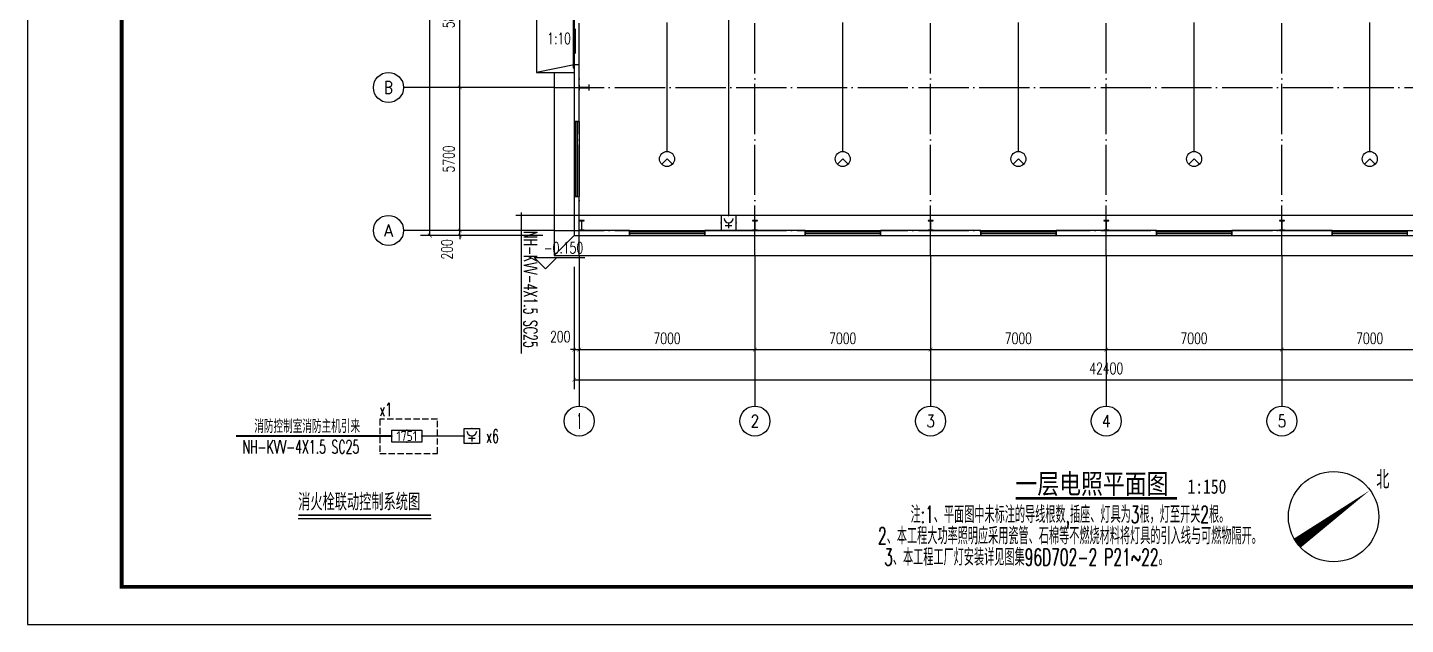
# Model space of a CAD drawing. Extents: x 33088 to 140010, y 13737 to 369010.
# Drawn here: x 33293 to 88197, y 212556 to 236352 of the extents above; entities that cross this region are included whole.
import ezdxf
from ezdxf.enums import TextEntityAlignment as Align

# ---------------------------------------------------------------- set-up
doc = ezdxf.new("R2010")
doc.units = 0
doc.header["$LTSCALE"] = 1000
doc.header["$MEASUREMENT"] = 0
for name, pattern in [('CONTINOUS', [0]), ('DASH', [0.35, 0.25, -0.1]), ('DOTE', [2.42, 2, -0.2, 0.02, -0.2])]:
    doc.linetypes.add(name, pattern=pattern)
doc.layers.get('0').update_dxf_attribs({"linetype": 'CONTINUOUS'})
doc.layers.get('DEFPOINTS').update_dxf_attribs({"linetype": 'CONTINUOUS'})
for name, color, linetype in [('AXIS', 3, 'CONTINUOUS'), ('AXIS_TEXT', 7, 'CONTINUOUS'), ('COLUMN', 99, 'CONTINUOUS'), ('DIM_ELEV', 3, 'CONTINUOUS'), ('DIM_SYMB', 3, 'CONTINUOUS'), ('DOTE', 1, 'DOTE'), ('DOTLN', 2, 'CONTINUOUS'), ('EQUIP-消防', 3, 'CONTINUOUS'), ('EQUIP-照明', 3, 'CONTINUOUS'), ('EQUIP-箱柜', 3, 'CONTINUOUS'), ('EQUIP_标注', 4, 'CONTINUOUS'), ('GROUND', 2, 'CONTINUOUS'), ('PUB_TEXT', 7, 'CONTINUOUS'), ('PUB_TITLE', 4, 'CONTINUOUS'), ('STAIR', 2, 'CONTINUOUS'), ('TEL_SYMB', 3, 'CONTINUOUS'), ('TEL_TEXT', 7, 'CONTINUOUS'), ('WALL', 9, 'CONTINUOUS'), ('WINDOW', 99, 'CONTINUOUS'), ('WIRE-照明', 1, 'CONTINUOUS')]:
    doc.layers.add(name, color=color, linetype=linetype)
doc.styles.add('_TCH_AXIS', font='COMPLEX', dxfattribs={"bigfont": 'GBCBIG'})
doc.styles.add('_TCH_DIM', font='SIMPLEX', dxfattribs={"bigfont": 'GBCBIG'})
doc.styles.add('_TCH_LABEL', font='COMPLEX', dxfattribs={"bigfont": 'GBCBIG'})
doc.styles.add('COMPLEX', font='COMPLEX')
doc.styles.add('DIM_FONT', font='SIMPLEX', dxfattribs={"width": 0.7, "bigfont": 'GBCBIG'})
doc.styles.get("Standard").update_dxf_attribs({"font": 'gbenor.shx', "bigfont": 'gbcbig.shx'})
doc.styles.add('STY53', font='COMPLEX', dxfattribs={"width": 0.6, "bigfont": 'HZTXT'})
doc.styles.add('新宋体', font='', dxfattribs={"width": 0.8})
doc.styles.get('新宋体').set_extended_font_data('NSimSun')
doc.dimstyles.new('DIMN150', dxfattribs={"dimscale": 1.5, "dimtxt": 300, "dimasz": 100, "dimexe": 250, "dimexo": 300, "dimgap": 150, "dimtad": 1, "dimdec": 0, "dimzin": 0, "dimtxsty": 'DIM_FONT', "dimblk": 'ARCHTICK', "dimcen": 0.09, "dimclrt": 7, "dimazin": 3, "dimtfac": 1, "dimtdec": 0, "dimtix": 1, "dimtmove": 0, "dimatfit": 3, "dimtolj": 1, "dimtzin": 0})

# ---------------------------------------------------------------- blocks, each defined once
blk = doc.blocks.new('_AXISO')
blk.add_circle((0, 0), 0.5)
at = {"layer": 'AXIS_TEXT', "style": 'COMPLEX', "width": 1.041667}
blk.add_attdef('A', text='', height=0.56, dxfattribs=at).set_placement((-0.25, -0.28), (0.25, -0.28), align=Align.FIT)
blk = doc.blocks.new('_ARCHTICK')
at = {"color": 0, "linetype": 'BYBLOCK', "const_width": 0.15}
blk.add_lwpolyline([(-0.5, -0.5), (0.5, 0.5)], dxfattribs=at)
blk = doc.blocks.new('*D47')
at = {"layer": 'AXIS', "color": 0}
for p, q in [((1861107, 54760), (1861107, 49885)), ((1903507, 54760), (1903507, 49885)), ((1861107, 50260), (1903507, 50260))]:
    blk.add_line(p, q, dxfattribs=at)
at = {"layer": 'DEFPOINTS', "color": 0}
for p in [(1861107, 55210), (1903507, 55210), (1903507, 50260)]:
    blk.add_point(p, dxfattribs=at)
at = {"layer": 'AXIS', "color": 0, "xscale": 150, "yscale": 150, "zscale": 150, "rotation": 180}
blk.add_blockref('_ARCHTICK', (1861107, 50260), dxfattribs=at)
at = {"layer": 'AXIS', "color": 0, "xscale": 150, "yscale": 150, "zscale": 150}
blk.add_blockref('_ARCHTICK', (1903507, 50260), dxfattribs=at)
at = {"layer": 'AXIS', "color": 7, "insert": (1882307, 50710), "char_height": 450, "attachment_point": 5, "style": 'DIM_FONT'}
blk.add_mtext('\\A1;42400', dxfattribs=at)
blk = doc.blocks.new('*D48')
at = {"layer": 'AXIS', "color": 0}
for p, q in [((1861107, 54760), (1861107, 51085)), ((1861307, 54760), (1861307, 51085)), ((1861107, 51460), (1860957, 51460)), ((1861107, 51460), (1861307, 51460)), ((1861307, 51460), (1861457, 51460))]:
    blk.add_line(p, q, dxfattribs=at)
at = {"layer": 'DEFPOINTS', "color": 0}
for p in [(1861107, 55210), (1861307, 55210), (1861307, 51460)]:
    blk.add_point(p, dxfattribs=at)
at = {"layer": 'AXIS', "color": 0, "xscale": 150, "yscale": 150, "zscale": 150}
blk.add_blockref('_ARCHTICK', (1861107, 51460), dxfattribs=at)
at = {"layer": 'AXIS', "color": 0, "xscale": 150, "yscale": 150, "zscale": 150, "rotation": 180}
blk.add_blockref('_ARCHTICK', (1861307, 51460), dxfattribs=at)
at = {"layer": 'AXIS', "color": 7, "insert": (1860552, 51977), "char_height": 450, "attachment_point": 5, "style": 'DIM_FONT'}
blk.add_mtext('\\A1;200', dxfattribs=at)
blk = doc.blocks.new('*D49')
at = {"layer": 'AXIS', "color": 0}
for p, q in [((1861307, 54760), (1861307, 51085)), ((1868307, 54760), (1868307, 51085)), ((1861307, 51460), (1868307, 51460))]:
    blk.add_line(p, q, dxfattribs=at)
at = {"layer": 'DEFPOINTS', "color": 0}
for p in [(1861307, 55210), (1868307, 55210), (1868307, 51460)]:
    blk.add_point(p, dxfattribs=at)
at = {"layer": 'AXIS', "color": 0, "xscale": 150, "yscale": 150, "zscale": 150, "rotation": 180}
blk.add_blockref('_ARCHTICK', (1861307, 51460), dxfattribs=at)
at = {"layer": 'AXIS', "color": 0, "xscale": 150, "yscale": 150, "zscale": 150}
blk.add_blockref('_ARCHTICK', (1868307, 51460), dxfattribs=at)
at = {"layer": 'AXIS', "color": 7, "insert": (1864807, 51910), "char_height": 450, "attachment_point": 5, "style": 'DIM_FONT'}
blk.add_mtext('\\A1;7000', dxfattribs=at)
blk = doc.blocks.new('*D50')
at = {"layer": 'AXIS', "color": 0}
for p, q in [((1868307, 54760), (1868307, 51085)), ((1875307, 54760), (1875307, 51085)), ((1868307, 51460), (1875307, 51460))]:
    blk.add_line(p, q, dxfattribs=at)
at = {"layer": 'DEFPOINTS', "color": 0}
for p in [(1868307, 55210), (1875307, 55210), (1875307, 51460)]:
    blk.add_point(p, dxfattribs=at)
at = {"layer": 'AXIS', "color": 0, "xscale": 150, "yscale": 150, "zscale": 150, "rotation": 180}
blk.add_blockref('_ARCHTICK', (1868307, 51460), dxfattribs=at)
at = {"layer": 'AXIS', "color": 0, "xscale": 150, "yscale": 150, "zscale": 150}
blk.add_blockref('_ARCHTICK', (1875307, 51460), dxfattribs=at)
at = {"layer": 'AXIS', "color": 7, "insert": (1871807, 51910), "char_height": 450, "attachment_point": 5, "style": 'DIM_FONT'}
blk.add_mtext('\\A1;7000', dxfattribs=at)
blk = doc.blocks.new('*D51')
at = {"layer": 'AXIS', "color": 0}
for p, q in [((1875307, 54760), (1875307, 51085)), ((1882307, 54760), (1882307, 51085)), ((1875307, 51460), (1882307, 51460))]:
    blk.add_line(p, q, dxfattribs=at)
at = {"layer": 'DEFPOINTS', "color": 0}
for p in [(1875307, 55210), (1882307, 55210), (1882307, 51460)]:
    blk.add_point(p, dxfattribs=at)
at = {"layer": 'AXIS', "color": 0, "xscale": 150, "yscale": 150, "zscale": 150, "rotation": 180}
blk.add_blockref('_ARCHTICK', (1875307, 51460), dxfattribs=at)
at = {"layer": 'AXIS', "color": 0, "xscale": 150, "yscale": 150, "zscale": 150}
blk.add_blockref('_ARCHTICK', (1882307, 51460), dxfattribs=at)
at = {"layer": 'AXIS', "color": 7, "insert": (1878807, 51910), "char_height": 450, "attachment_point": 5, "style": 'DIM_FONT'}
blk.add_mtext('\\A1;7000', dxfattribs=at)
blk = doc.blocks.new('*D52')
at = {"layer": 'AXIS', "color": 0}
for p, q in [((1882307, 54760), (1882307, 51085)), ((1889307, 54760), (1889307, 51085)), ((1882307, 51460), (1889307, 51460))]:
    blk.add_line(p, q, dxfattribs=at)
at = {"layer": 'DEFPOINTS', "color": 0}
for p in [(1882307, 55210), (1889307, 55210), (1889307, 51460)]:
    blk.add_point(p, dxfattribs=at)
at = {"layer": 'AXIS', "color": 0, "xscale": 150, "yscale": 150, "zscale": 150, "rotation": 180}
blk.add_blockref('_ARCHTICK', (1882307, 51460), dxfattribs=at)
at = {"layer": 'AXIS', "color": 0, "xscale": 150, "yscale": 150, "zscale": 150}
blk.add_blockref('_ARCHTICK', (1889307, 51460), dxfattribs=at)
at = {"layer": 'AXIS', "color": 7, "insert": (1885807, 51910), "char_height": 450, "attachment_point": 5, "style": 'DIM_FONT'}
blk.add_mtext('\\A1;7000', dxfattribs=at)
blk = doc.blocks.new('*D53')
at = {"layer": 'AXIS', "color": 0}
for p, q in [((1889307, 54760), (1889307, 51085)), ((1896307, 54760), (1896307, 51085)), ((1889307, 51460), (1896307, 51460))]:
    blk.add_line(p, q, dxfattribs=at)
at = {"layer": 'DEFPOINTS', "color": 0}
for p in [(1889307, 55210), (1896307, 55210), (1896307, 51460)]:
    blk.add_point(p, dxfattribs=at)
at = {"layer": 'AXIS', "color": 0, "xscale": 150, "yscale": 150, "zscale": 150, "rotation": 180}
blk.add_blockref('_ARCHTICK', (1889307, 51460), dxfattribs=at)
at = {"layer": 'AXIS', "color": 0, "xscale": 150, "yscale": 150, "zscale": 150}
blk.add_blockref('_ARCHTICK', (1896307, 51460), dxfattribs=at)
at = {"layer": 'AXIS', "color": 7, "insert": (1892807, 51910), "char_height": 450, "attachment_point": 5, "style": 'DIM_FONT'}
blk.add_mtext('\\A1;7000', dxfattribs=at)
blk = doc.blocks.new('*D74')
at = {"layer": 'AXIS', "color": 0}
for p, q in [((1859857, 91010), (1854982, 91010)), ((1855357, 56010), (1855357, 91010)), ((1859857, 56010), (1854982, 56010))]:
    blk.add_line(p, q, dxfattribs=at)
at = {"layer": 'DEFPOINTS', "color": 0}
for p in [(1855357, 91010), (1860307, 91010), (1860307, 56010)]:
    blk.add_point(p, dxfattribs=at)
at = {"layer": 'AXIS', "color": 0, "xscale": 150, "yscale": 150, "zscale": 150}
for p, rotation in [((1855357, 91010), 90), ((1855357, 56010), 270)]:
    blk.add_blockref('_ARCHTICK', p, dxfattribs=dict(at, rotation=rotation))
at = {"layer": 'AXIS', "color": 7, "insert": (1854907, 73510), "char_height": 450, "attachment_point": 5, "rotation": 90, "style": 'DIM_FONT'}
blk.add_mtext('\\A1;35000', dxfattribs=at)
blk = doc.blocks.new('*D75')
at = {"layer": 'AXIS', "color": 0}
for p, q in [((1859857, 56210), (1856182, 56210)), ((1859857, 56010), (1856182, 56010)), ((1856557, 56210), (1856557, 56360)), ((1856557, 56010), (1856557, 56210)), ((1856557, 56010), (1856557, 55860))]:
    blk.add_line(p, q, dxfattribs=at)
at = {"layer": 'DEFPOINTS', "color": 0}
for p in [(1856557, 56210), (1860307, 56210), (1860307, 56010)]:
    blk.add_point(p, dxfattribs=at)
at = {"layer": 'AXIS', "color": 0, "xscale": 150, "yscale": 150, "zscale": 150}
for p, rotation in [((1856557, 56210), 270), ((1856557, 56010), 90)]:
    blk.add_blockref('_ARCHTICK', p, dxfattribs=dict(at, rotation=rotation))
at = {"layer": 'AXIS', "color": 7, "insert": (1856040, 55455), "char_height": 450, "attachment_point": 5, "rotation": 90, "style": 'DIM_FONT'}
blk.add_mtext('\\A1;200', dxfattribs=at)
blk = doc.blocks.new('*D76')
at = {"layer": 'AXIS', "color": 0}
for p, q in [((1859857, 61910), (1856182, 61910)), ((1856557, 56210), (1856557, 61910)), ((1859857, 56210), (1856182, 56210))]:
    blk.add_line(p, q, dxfattribs=at)
at = {"layer": 'DEFPOINTS', "color": 0}
for p in [(1856557, 61910), (1860307, 61910), (1860307, 56210)]:
    blk.add_point(p, dxfattribs=at)
at = {"layer": 'AXIS', "color": 0, "xscale": 150, "yscale": 150, "zscale": 150}
for p, rotation in [((1856557, 61910), 90), ((1856557, 56210), 270)]:
    blk.add_blockref('_ARCHTICK', p, dxfattribs=dict(at, rotation=rotation))
at = {"layer": 'AXIS', "color": 7, "insert": (1856107, 59060), "char_height": 450, "attachment_point": 5, "rotation": 90, "style": 'DIM_FONT'}
blk.add_mtext('\\A1;5700', dxfattribs=at)
blk = doc.blocks.new('*D77')
at = {"layer": 'AXIS', "color": 0}
for p, q in [((1859857, 67710), (1856182, 67710)), ((1856557, 61910), (1856557, 67710)), ((1859857, 61910), (1856182, 61910))]:
    blk.add_line(p, q, dxfattribs=at)
at = {"layer": 'DEFPOINTS', "color": 0}
for p in [(1856557, 67710), (1860307, 67710), (1860307, 61910)]:
    blk.add_point(p, dxfattribs=at)
at = {"layer": 'AXIS', "color": 0, "xscale": 150, "yscale": 150, "zscale": 150}
for p, rotation in [((1856557, 67710), 90), ((1856557, 61910), 270)]:
    blk.add_blockref('_ARCHTICK', p, dxfattribs=dict(at, rotation=rotation))
at = {"layer": 'AXIS', "color": 7, "insert": (1856107, 64810), "char_height": 450, "attachment_point": 5, "rotation": 90, "style": 'DIM_FONT'}
blk.add_mtext('\\A1;5800', dxfattribs=at)
blk = doc.blocks.new('$WINLIB2D$00000001')
for p, q in [((-0.5, 0.5), (0.5, 0.5)), ((-0.5, 0.5), (-0.5, -0.5)), ((0.5, -0.5), (0.5, 0.5)), ((0.5, 0.167), (-0.5, 0.167)), ((0.5, -0.167), (-0.5, -0.167)), ((-0.5, -0.5), (0.5, -0.5))]:
    blk.add_line(p, q)
blk = doc.blocks.new('$DORLIB2D$00000130')
at = {"color": 0, "linetype": 'CONTINUOUS'}
for p, q in [((-0.533, 0.66), (-0.533, 0.513)), ((0, 0.66), (-0.533, 0.66)), ((0, 0.513), (0, 0.66)), ((0.533, 0.66), (0, 0.66)), ((0.533, 0.66), (0.533, 0.513)), ((0, 0.513), (-0.533, 0.513)), ((0.533, 0.513), (0, 0.513)), ((-0.385, 0.269), (-0.14, 0.269)), ((-0.385, 0.269), (-0.3, 0.214)), ((-0.3, 0.214), (-0.3, 0.269)), ((0.385, 0.269), (0.14, 0.269)), ((0.3, 0.214), (0.3, 0.269)), ((0.385, 0.269), (0.3, 0.214))]:
    blk.add_line(p, q, dxfattribs=at)
blk = doc.blocks.new('$EQUIP$00001176')
for q in [(-0.354, -0.354), (0.354, -0.354)]:
    blk.add_line((0, 0), q)
blk.add_circle((0, 0), 0.5)
at = {"style": '_TCH_LABEL', "flags": 9}
blk.add_attdef('A', (0, 0), '', height=0.00002, dxfattribs=at)
blk = doc.blocks.new('$EQUIP$00001712')
for p, q in [((-0.5, 1), (-0.5, 0)), ((0.5, 1), (-0.5, 1)), ((0.5, 0), (0.5, 1)), ((-0.5, 0), (0.5, 0)), ((-0.219, 0.331), (0.222, 0.331)), ((0, 0.5), (0, 0.15))]:
    blk.add_line(p, q)
blk.add_arc((0, 0.8), 0.3, 180, 0)
for p in [(0, 1), (-0.5, 0.5), (0, 0), (0.5, 0.5)]:
    blk.add_point(p)
at = {"flags": 1}
blk.add_attdef('B', text='', height=0.4, dxfattribs=at).set_placement((0.726, 0.302), align=Align.MIDDLE_CENTER)
blk = doc.blocks.new('$EQUIP$00002656')
for p, q in [((-0.5, 1), (-0.5, 0)), ((0.5, 1), (-0.5, 1)), ((0.5, 0), (0.5, 1)), ((-0.5, 0), (0.5, 0)), ((-0.219, 0.331), (0.222, 0.331)), ((0, 0.5), (0, 0.15))]:
    blk.add_line(p, q)
at = {"const_width": 0.04}
blk.add_lwpolyline([(-0.5, 1), (0.5, 1), (0.5, 0), (-0.5, 0), (-0.5, 1), (0.5, 1)], dxfattribs=at)
blk.add_arc((0, 0.8), 0.3, 180, 0)
for p in [(0, 1), (-0.5, 0.5), (0, 0), (0.5, 0.5)]:
    blk.add_point(p)
at = {"color": 7, "flags": 1}
blk.add_attdef('B', text='', height=0.4, dxfattribs=at).set_placement((0.762, 0.292), align=Align.MIDDLE_CENTER)
blk = doc.blocks.new('$EQUIP$00002700')
for p, q in [((-0.75, 0.6), (-0.75, 0)), ((0.75, 0.6), (-0.75, 0.6)), ((-0.75, 0), (0.75, 0)), ((0.75, 0), (0.75, 0.6))]:
    blk.add_line(p, q)
at = {"const_width": 0.04}
blk.add_lwpolyline([(-0.75, 0.6), (-0.75, 0), (0.75, 0), (0.75, 0.6), (-0.75, 0.6), (-0.75, 0)], dxfattribs=at)
for p in [(-0.75, 0.3), (0, 0.6), (0, 0), (0.75, 0.3)]:
    blk.add_point(p)
at = {"color": 7}
blk.add_attdef('$TEXT$', text='', height=0.5, dxfattribs=at).set_placement((0, 0.3), align=Align.MIDDLE_CENTER)
blk = doc.blocks.new('QW1')
at = {"layer": 'AXIS', "color": 8}
for p, q in [((1860307.3, 61909.9), (1854307.3, 61909.9)), ((1860307.3, 56209.9), (1854307.3, 56209.9)), ((1861307.3, 55209.9), (1861307.3, 49209.9)), ((1868307.3, 55209.9), (1868307.3, 49209.9)), ((1875307.3, 55209.9), (1875307.3, 49209.9)), ((1882307.3, 55209.9), (1882307.3, 49209.9)), ((1889307.3, 55209.9), (1889307.3, 49209.9))]:
    blk.add_line(p, q, dxfattribs=at)
at = {"layer": 'COLUMN', "color": 8}
for p, q in [((1861317.3, 62009.9), (1861307.3, 62009.9)), ((1861307.3, 62009.9), (1861307.3, 61809.9)), ((1861307.3, 61809.9), (1861317.3, 61809.9)), ((1861317.3, 61913.7), (1861317.3, 62009.9)), ((1861322.3, 61908.7), (1861317.3, 61913.7)), ((1861317.3, 61897.7), (1861322.3, 61902.7)), ((1861317.3, 61809.9), (1861317.3, 61897.7)), ((1861692.3, 61908.7), (1861322.3, 61908.7)), ((1861322.3, 61902.7), (1861692.3, 61902.7)), ((1861697.3, 61913.7), (1861692.3, 61908.7)), ((1861692.3, 61902.7), (1861697.3, 61897.7)), ((1861707.3, 62009.9), (1861697.3, 62009.9)), ((1861697.3, 62009.9), (1861697.3, 61913.7)), ((1861697.3, 61897.7), (1861697.3, 61809.9)), ((1861697.3, 61809.9), (1861707.3, 61809.9)), ((1861707.3, 61809.9), (1861707.3, 62009.9)), ((1861507.3, 56609.9), (1861307.3, 56609.9)), ((1861307.3, 56609.9), (1861307.3, 56599.9)), ((1861307.3, 56599.9), (1861395.1, 56599.9)), ((1861395.1, 56599.9), (1861400.1, 56594.9)), ((1861400.1, 56594.9), (1861400.1, 56224.9)), ((1861406.1, 56594.9), (1861411.1, 56599.9)), ((1861406.1, 56224.9), (1861406.1, 56594.9)), ((1861411.1, 56599.9), (1861507.3, 56599.9)), ((1861507.3, 56599.9), (1861507.3, 56609.9)), ((1868407.3, 56609.9), (1868207.3, 56609.9)), ((1868207.3, 56609.9), (1868207.3, 56599.9)), ((1868207.3, 56599.9), (1868295.1, 56599.9)), ((1868295.1, 56599.9), (1868300.1, 56594.9)), ((1868300.1, 56594.9), (1868300.1, 56224.9)), ((1868306.1, 56594.9), (1868311.1, 56599.9)), ((1868306.1, 56224.9), (1868306.1, 56594.9)), ((1868311.1, 56599.9), (1868407.3, 56599.9)), ((1868407.3, 56599.9), (1868407.3, 56609.9)), ((1875407.3, 56609.9), (1875207.3, 56609.9)), ((1875207.3, 56609.9), (1875207.3, 56599.9)), ((1875207.3, 56599.9), (1875295.1, 56599.9)), ((1875295.1, 56599.9), (1875300.1, 56594.9)), ((1875300.1, 56594.9), (1875300.1, 56224.9)), ((1875306.1, 56594.9), (1875311.1, 56599.9)), ((1875306.1, 56224.9), (1875306.1, 56594.9)), ((1875311.1, 56599.9), (1875407.3, 56599.9)), ((1875407.3, 56599.9), (1875407.3, 56609.9)), ((1882407.3, 56609.9), (1882207.3, 56609.9)), ((1882207.3, 56609.9), (1882207.3, 56599.9)), ((1882207.3, 56599.9), (1882295.1, 56599.9)), ((1882295.1, 56599.9), (1882300.1, 56594.9)), ((1882300.1, 56594.9), (1882300.1, 56224.9)), ((1882306.1, 56594.9), (1882311.1, 56599.9)), ((1882306.1, 56224.9), (1882306.1, 56594.9)), ((1882311.1, 56599.9), (1882407.3, 56599.9)), ((1882407.3, 56599.9), (1882407.3, 56609.9)), ((1889407.3, 56609.9), (1889207.3, 56609.9)), ((1889207.3, 56609.9), (1889207.3, 56599.9)), ((1889207.3, 56599.9), (1889295.1, 56599.9)), ((1889295.1, 56599.9), (1889300.1, 56594.9)), ((1889300.1, 56594.9), (1889300.1, 56224.9)), ((1889306.1, 56594.9), (1889311.1, 56599.9)), ((1889306.1, 56224.9), (1889306.1, 56594.9)), ((1889311.1, 56599.9), (1889407.3, 56599.9)), ((1889407.3, 56599.9), (1889407.3, 56609.9)), ((1861395.1, 56219.9), (1861307.3, 56219.9)), ((1861307.3, 56219.9), (1861307.3, 56209.9)), ((1861307.3, 56209.9), (1861507.3, 56209.9)), ((1861400.1, 56224.9), (1861395.1, 56219.9)), ((1861411.1, 56219.9), (1861406.1, 56224.9)), ((1861507.3, 56219.9), (1861411.1, 56219.9)), ((1861507.3, 56209.9), (1861507.3, 56219.9)), ((1868295.1, 56219.9), (1868207.3, 56219.9)), ((1868207.3, 56219.9), (1868207.3, 56209.9)), ((1868207.3, 56209.9), (1868407.3, 56209.9)), ((1868300.1, 56224.9), (1868295.1, 56219.9)), ((1868311.1, 56219.9), (1868306.1, 56224.9)), ((1868407.3, 56219.9), (1868311.1, 56219.9)), ((1868407.3, 56209.9), (1868407.3, 56219.9)), ((1875295.1, 56219.9), (1875207.3, 56219.9)), ((1875207.3, 56219.9), (1875207.3, 56209.9)), ((1875207.3, 56209.9), (1875407.3, 56209.9)), ((1875300.1, 56224.9), (1875295.1, 56219.9)), ((1875311.1, 56219.9), (1875306.1, 56224.9)), ((1875407.3, 56219.9), (1875311.1, 56219.9)), ((1875407.3, 56209.9), (1875407.3, 56219.9)), ((1882295.1, 56219.9), (1882207.3, 56219.9)), ((1882207.3, 56219.9), (1882207.3, 56209.9)), ((1882207.3, 56209.9), (1882407.3, 56209.9)), ((1882300.1, 56224.9), (1882295.1, 56219.9)), ((1882311.1, 56219.9), (1882306.1, 56224.9)), ((1882407.3, 56219.9), (1882311.1, 56219.9)), ((1882407.3, 56209.9), (1882407.3, 56219.9)), ((1889295.1, 56219.9), (1889207.3, 56219.9)), ((1889207.3, 56219.9), (1889207.3, 56209.9)), ((1889207.3, 56209.9), (1889407.3, 56209.9)), ((1889300.1, 56224.9), (1889295.1, 56219.9)), ((1889311.1, 56219.9), (1889306.1, 56224.9)), ((1889407.3, 56219.9), (1889311.1, 56219.9)), ((1889407.3, 56209.9), (1889407.3, 56219.9))]:
    blk.add_line(p, q, dxfattribs=at)
at = {"layer": 'DIM_ELEV', "color": 8}
for p, q in [((1859963, 54685.7), (1859513, 55135.7)), ((1859513, 55135.7), (1861532.8, 55135.7)), ((1859963, 54685.7), (1860413, 55135.7))]:
    blk.add_line(p, q, dxfattribs=at)
at = {"layer": 'DIM_SYMB', "color": 8}
blk.add_lwpolyline([(1860970.8, 63486.3, 0, 0, 0), (1860463.7, 63486.3, 120, 0, 0), (1860013.7, 63486.3, 0, 0, 0)], format="xyseb", dxfattribs=at)
at = {"layer": 'DOTE', "color": 8}
for p, q in [((1861307.3, 55209.9), (1861307.3, 91809.9)), ((1868307.3, 55209.9), (1868307.3, 91809.9)), ((1875307.3, 55209.9), (1875307.3, 91809.9)), ((1882307.3, 55209.9), (1882307.3, 91809.9)), ((1889307.3, 55209.9), (1889307.3, 91809.9)), ((1860307.3, 61909.9), (1904307.3, 61909.9)), ((1860307.3, 56209.9), (1904307.3, 56209.9))]:
    blk.add_line(p, q, dxfattribs=at)
at = {"layer": 'GROUND', "color": 8}
for p, q in [((1860307.3, 62509.4), (1860307.3, 55209.9)), ((1861107.3, 62509.4), (1861107.3, 56009.9)), ((1861107.3, 56009.9), (1860307.3, 55209.9)), ((1861107.3, 56009.9), (1903507.3, 56009.9)), ((1860307.3, 55209.9), (1904307.3, 55209.9))]:
    blk.add_line(p, q, dxfattribs=at)
at = {"layer": 'STAIR', "color": 8}
for p, q in [((1859607.3, 67109.4), (1859607.3, 62509.4)), ((1861107.3, 67109.4), (1861107.3, 62509.4)), ((1861107.3, 62809.4), (1859607.3, 62509.4)), ((1859607.3, 62509.4), (1861107.3, 62509.4))]:
    blk.add_line(p, q, dxfattribs=at)
at = {"layer": 'WALL', "color": 8}
for p, q in [((1861307.3, 62809.9), (1861107.3, 62809.9)), ((1861107.3, 62809.9), (1861107.3, 61907.8)), ((1861307.3, 62009.9), (1861307.3, 62809.9)), ((1861107.3, 61907.8), (1861107.3, 60559.9)), ((1861307.3, 60559.9), (1861307.3, 61809.9)), ((1861107.3, 60559.9), (1861307.3, 60559.9)), ((1861307.3, 57559.9), (1861107.3, 57559.9)), ((1861107.3, 57559.9), (1861107.3, 56009.9)), ((1861307.3, 56609.9), (1861307.3, 57559.9)), ((1861307.3, 56219.9), (1861307.3, 56599.9)), ((1861107.3, 56009.9), (1863307.3, 56009.9)), ((1863307.3, 56209.9), (1861507.3, 56209.9)), ((1863307.3, 56009.9), (1863307.3, 56209.9)), ((1868207.3, 56209.9), (1866307.3, 56209.9)), ((1866307.3, 56209.9), (1866307.3, 56009.9)), ((1866307.3, 56009.9), (1868305.2, 56009.9)), ((1868305.2, 56009.9), (1870307.3, 56009.9)), ((1870307.3, 56209.9), (1868407.3, 56209.9)), ((1870307.3, 56009.9), (1870307.3, 56209.9)), ((1875207.3, 56209.9), (1873307.3, 56209.9)), ((1873307.3, 56209.9), (1873307.3, 56009.9)), ((1873307.3, 56009.9), (1875305.2, 56009.9)), ((1875305.2, 56009.9), (1877307.3, 56009.9)), ((1877307.3, 56209.9), (1875407.3, 56209.9)), ((1877307.3, 56009.9), (1877307.3, 56209.9)), ((1882207.3, 56209.9), (1880307.3, 56209.9)), ((1880307.3, 56209.9), (1880307.3, 56009.9)), ((1880307.3, 56009.9), (1882305.2, 56009.9)), ((1882305.2, 56009.9), (1884307.3, 56009.9)), ((1884307.3, 56209.9), (1882407.3, 56209.9)), ((1884307.3, 56009.9), (1884307.3, 56209.9)), ((1889207.3, 56209.9), (1887307.3, 56209.9)), ((1887307.3, 56209.9), (1887307.3, 56009.9)), ((1887307.3, 56009.9), (1889305.2, 56009.9)), ((1889305.2, 56009.9), (1891307.3, 56009.9)), ((1891307.3, 56209.9), (1889407.3, 56209.9)), ((1891307.3, 56009.9), (1891307.3, 56209.9))]:
    blk.add_line(p, q, dxfattribs=at)
at = {"layer": 'AXIS', "color": 8}
ref = blk.add_blockref('_AXISO', (1853707.3, 61909.9), dxfattribs=dict(at, xscale=1200, yscale=1200, zscale=1200))
ref.add_attrib('A', 'B', dxfattribs={"layer": 'AXIS_TEXT', "color": 8, "height": 493.2, "style": '_TCH_AXIS', "width": 0.823529}).set_placement((1853542.9, 61663.3), (1853871.7, 61663.3), align=Align.FIT)
ref = blk.add_blockref('_AXISO', (1853707.3, 56209.9), dxfattribs=dict(at, xscale=1200, yscale=1200, zscale=1200))
ref.add_attrib('A', 'A', dxfattribs={"layer": 'AXIS_TEXT', "color": 8, "height": 468.8, "style": '_TCH_AXIS', "width": 0.888889}).set_placement((1853528.7, 55975.5), (1853885.8, 55975.5), align=Align.FIT)
ref = blk.add_blockref('_AXISO', (1861307.3, 48609.9), dxfattribs=dict(at, xscale=1200, yscale=1200, zscale=1200))
ref.add_attrib('A', '1', dxfattribs={"layer": 'AXIS_TEXT', "color": 8, "height": 624.4, "style": '_TCH_AXIS', "width": 0.555556}).set_placement((1861232.9, 48297.7), (1861381.6, 48297.7), align=Align.FIT)
ref = blk.add_blockref('_AXISO', (1868307.3, 48609.9), dxfattribs=dict(at, xscale=1200, yscale=1200, zscale=1200))
ref.add_attrib('A', '2', dxfattribs={"layer": 'AXIS_TEXT', "color": 8, "height": 493.2, "style": '_TCH_AXIS'}).set_placement((1868142.9, 48363.3), (1868471.7, 48363.3), align=Align.FIT)
ref = blk.add_blockref('_AXISO', (1875307.3, 48609.9), dxfattribs=dict(at, xscale=1200, yscale=1200, zscale=1200))
ref.add_attrib('A', '3', dxfattribs={"layer": 'AXIS_TEXT', "color": 8, "height": 493.2, "style": '_TCH_AXIS'}).set_placement((1875142.9, 48363.3), (1875471.7, 48363.3), align=Align.FIT)
ref = blk.add_blockref('_AXISO', (1882307.3, 48609.9), dxfattribs=dict(at, xscale=1200, yscale=1200, zscale=1200))
ref.add_attrib('A', '4', dxfattribs={"layer": 'AXIS_TEXT', "color": 8, "height": 480.7, "style": '_TCH_AXIS', "width": 0.9375}).set_placement((1882135.6, 48369.5), (1882479, 48369.5), align=Align.FIT)
ref = blk.add_blockref('_AXISO', (1889307.3, 48609.9), dxfattribs=dict(at, xscale=1200, yscale=1200, zscale=1200))
ref.add_attrib('A', '5', dxfattribs={"layer": 'AXIS_TEXT', "color": 8, "height": 493.2, "style": '_TCH_AXIS'}).set_placement((1889142.9, 48363.3), (1889471.7, 48363.3), align=Align.FIT)
at = {"layer": 'WINDOW', "color": 8, "rotation": 270}
for name, p, xscale, yscale, zscale in [('$DORLIB2D$00000130', (1861207.3, 64809.9), 4000, -200, 4000), ('$WINLIB2D$00000001', (1861207.3, 59059.9), 3000, 200, 3000)]:
    blk.add_blockref(name, p, dxfattribs=dict(at, xscale=xscale, yscale=yscale, zscale=zscale))
at = {"layer": 'WINDOW', "color": 8, "xscale": 3000, "yscale": 200, "zscale": 3000}
for p in [(1864807.3, 56109.9), (1871807.3, 56109.9), (1878807.3, 56109.9), (1885807.3, 56109.9), (1892807.3, 56109.9)]:
    blk.add_blockref('$WINLIB2D$00000001', p, dxfattribs=at)
at = {"layer": 'PUB_TEXT', "color": 8, "style": '_TCH_DIM', "width": 0.705882}
blk.add_text('1:10', height=446.25, dxfattribs=at).set_placement((1860034.8, 63643.8))
at = {"layer": 'PUB_TEXT', "color": 7, "style": '_TCH_DIM', "width": 0.705882}
blk.add_text('-0.150', height=446.25, dxfattribs=at).set_placement((1859897.8, 55293.2))
at = {"layer": 'AXIS', "color": 8}
for p1, p2, distance, picture, middle in [((1860307.3, 56009.9), (1860307.3, 91009.9), 4950, '*D74', (1854907.3, 73509.9)), ((1860307.3, 61909.9), (1860307.3, 67709.9), 3750, '*D77', (1856107.3, 64809.9)), ((1860307.3, 56209.9), (1860307.3, 61909.9), 3750, '*D76', (1856107.3, 59059.9)), ((1861107.3, 55209.9), (1903507.3, 55209.9), -4950, '*D47', (1882307.3, 50709.9)), ((1861307.3, 55209.9), (1868307.3, 55209.9), -3750, '*D49', (1864807.3, 51909.9)), ((1868307.3, 55209.9), (1875307.3, 55209.9), -3750, '*D50', (1871807.3, 51909.9)), ((1875307.3, 55209.9), (1882307.3, 55209.9), -3750, '*D51', (1878807.3, 51909.9)), ((1882307.3, 55209.9), (1889307.3, 55209.9), -3750, '*D52', (1885807.3, 51909.9)), ((1889307.3, 55209.9), (1896307.3, 55209.9), -3750, '*D53', (1892807.3, 51909.9))]:
    dim = blk.add_aligned_dim(p1=p1, p2=p2, distance=distance, dimstyle='DIMN150', dxfattribs=at)
    dim.commit()
    dim.dimension.update_dxf_attribs({"geometry": picture, "text_midpoint": middle})
for base, p1, p2, angle, picture, middle in [((1856557.3, 56209.9), (1860307.3, 56009.9), (1860307.3, 56209.9), 90, '*D75', (1856039.8, 55454.9)), ((1861307.3, 51459.9), (1861107.3, 55209.9), (1861307.3, 55209.9), 0, '*D48', (1860552.3, 51977.4))]:
    dim = blk.add_linear_dim(base=base, p1=p1, p2=p2, angle=angle, dimstyle='DIMN150', dxfattribs=at)
    dim.commit()
    dim.dimension.update_dxf_attribs({"geometry": picture, "text_midpoint": middle, "dimtype": 161})

msp = doc.modelspace()

# ---------------------------------------------------------------- linework, layer by layer
at = {"color": 242, "ltscale": 0.18}
msp.add_line((52965, 228984), (52965, 223362), dxfattribs=at)
at = {"layer": 'DIM_SYMB'}
msp.add_lwpolyline([(83878, 215791, 450, 0, 0), (86789, 217910, 0, 0, 0)], format="xyseb", dxfattribs=at)
msp.add_circle((85334, 216850), 1800, dxfattribs=at)
at = {"layer": 'DOTLN', "linetype": 'DASH'}
msp.add_lwpolyline([(49622, 220739), (47330, 220739), (47330, 219374), (49622, 219374)], close=True, dxfattribs=at)
at = {"layer": 'EQUIP_标注', "const_width": 70}
msp.add_lwpolyline([(44077, 216916), (49371, 216916)], dxfattribs=at)
at = {"layer": 'EQUIP_标注'}
msp.add_lwpolyline([(44077, 216776), (49371, 216776)], dxfattribs=at)
at = {"layer": 'PUB_TITLE'}
msp.add_lwpolyline([(33293, 212556), (122393, 212556), (122393, 275556), (33293, 275556)], close=True, dxfattribs=at)
at = {"layer": 'PUB_TITLE', "const_width": 150}
msp.add_lwpolyline([(37043, 214056), (120893, 214056), (120893, 274056), (37043, 274056)], close=True, dxfattribs=at)
at = {"layer": 'TEL_SYMB', "color": 1, "const_width": 105}
msp.add_lwpolyline([(72659, 217583), (79092, 217583)], dxfattribs=at)
at = {"layer": 'WIRE-照明', "color": 5, "linetype": 'CONTINUOUS', "const_width": 52.5}
for points in [[(61225, 262262), (61225, 228862)], [(60925, 228862), (52736, 228862)], [(61525, 228862), (91024, 228862)]]:
    msp.add_lwpolyline(points, dxfattribs=at)
at = {"layer": 'WIRE-照明', "linetype": 'CONTINUOUS'}
for points, const_width in [([(58774, 231412), (58774, 236562)], 52.5), ([(65774, 231412), (65774, 236562)], 52.5), ([(72774, 231412), (72774, 236562)], 52.5), ([(79774, 231412), (79774, 236562)], 52.5), ([(86774, 231412), (86774, 236562)], 52.5), ([(47810, 220066), (41604, 220066)], 75)]:
    msp.add_lwpolyline(points, dxfattribs=dict(at, const_width=const_width))
at = {"layer": 'WIRE-照明', "color": 4, "linetype": 'CONTINUOUS', "const_width": 52.5}
msp.add_lwpolyline([(50696, 220066), (48998, 220066)], dxfattribs=at)

# ---------------------------------------------------------------- block references
msp.add_blockref('QW1', (-1806033, 172052))
at = {"layer": 'EQUIP-消防', "xscale": 600, "yscale": 600, "zscale": 600}
msp.add_blockref('$EQUIP$00001712', (61225, 228262), dxfattribs=at)
at = {"layer": 'EQUIP-消防', "color": 180, "xscale": -600, "yscale": 600, "zscale": 600}
msp.add_blockref('$EQUIP$00002656', (50996, 219766), dxfattribs=at)
at = {"layer": 'EQUIP-照明', "xscale": 600, "yscale": 600, "zscale": 600}
for p in [(58774, 231112), (65774, 231112), (72774, 231112), (79774, 231112), (86774, 231112)]:
    msp.add_blockref('$EQUIP$00001176', p, dxfattribs=at)
at = {"layer": 'EQUIP-箱柜', "linetype": 'CONTINOUS'}
ref = msp.add_blockref('$EQUIP$00002700', (48404, 219828), dxfattribs=dict(at, xscale=-792, yscale=792, zscale=792))
ref.add_attrib('$TEXT$', '1751', dxfattribs={"layer": '0', "color": 7, "height": 396}).set_placement((48404, 220066), align=Align.MIDDLE_CENTER)

# ---------------------------------------------------------------- texts
at = {"layer": 'PUB_TEXT', "style": '_TCH_DIM'}
msp.add_text('北', height=723, dxfattribs=at).set_placement((87034, 217967))
at = {"layer": 'TEL_TEXT', "color": 1, "style": '新宋体', "width": 0.8}
for s, height, p in [('一层电照平面图', 797.5, (72659, 217768)), ('1:150', 569.6, (79512, 217768))]:
    msp.add_text(s, height=height, dxfattribs=at).set_placement(p)
at = {"layer": 'TEL_TEXT'}
msp.add_text('消火栓联动控制系统图', height=675.2, dxfattribs=at).set_placement((44077, 217101))
at = {"layer": 'WIRE-照明', "color": 3, "linetype": 'CONTINUOUS', "style": 'STY53', "width": 0.6}
msp.add_text('NH-KVV-4X1.5 SC25', height=532.22, rotation=270, dxfattribs=at).set_placement((53333, 225910), align=Align.MIDDLE)
for s, height, p in [('x1', 532.2, (47566, 221120)), ('消防控制室消防主机引来', 532.22, (44435, 220484)), ('x6', 532.2, (51820, 220064)), ('NH-KVV-4X1.5 SC25', 532.22, (44185, 219634)), ('注:1、平面图中未标注的导线根数,插座、灯具为3根，灯至开关2根。', 673.44, (74829, 216873)), ('2、本工程大功率照明应采用瓷管、石棉等不燃烧材料将灯具的引入线与可燃物隔开。', 673.44, (74829, 216123)), ('3、本工程工厂灯安装详见图集96D702-2 P21~22。', 673.44, (73095, 215272))]:
    msp.add_text(s, height=height, dxfattribs=at).set_placement(p, align=Align.MIDDLE)

doc.saveas('drawing.dxf')
